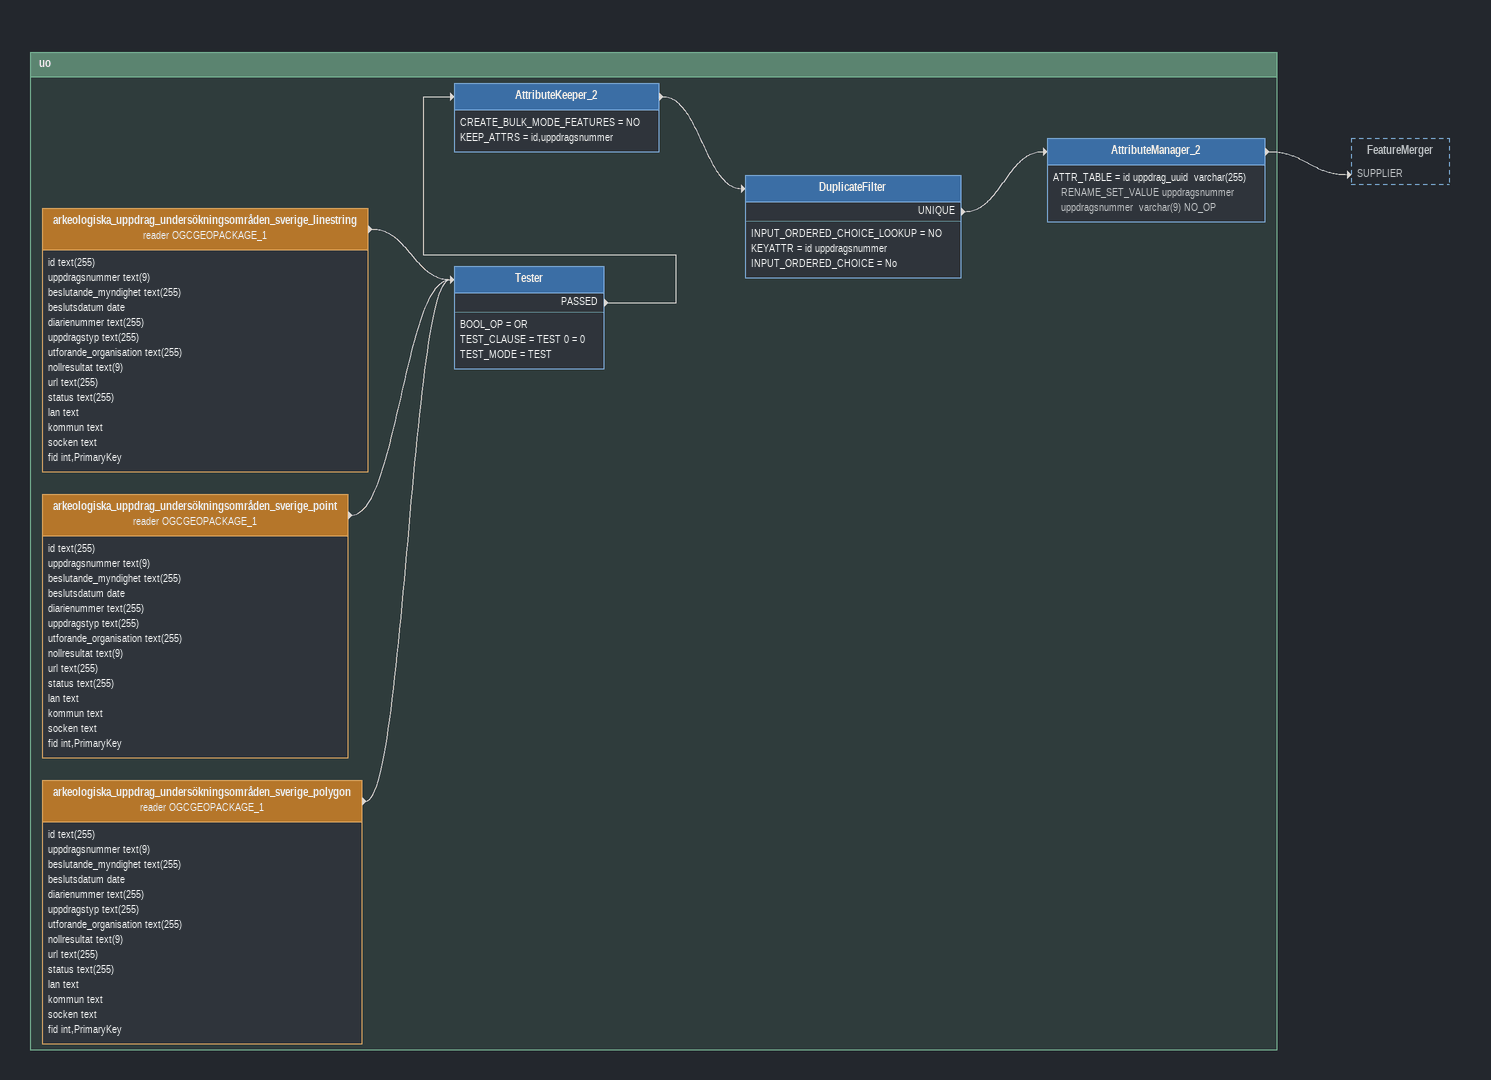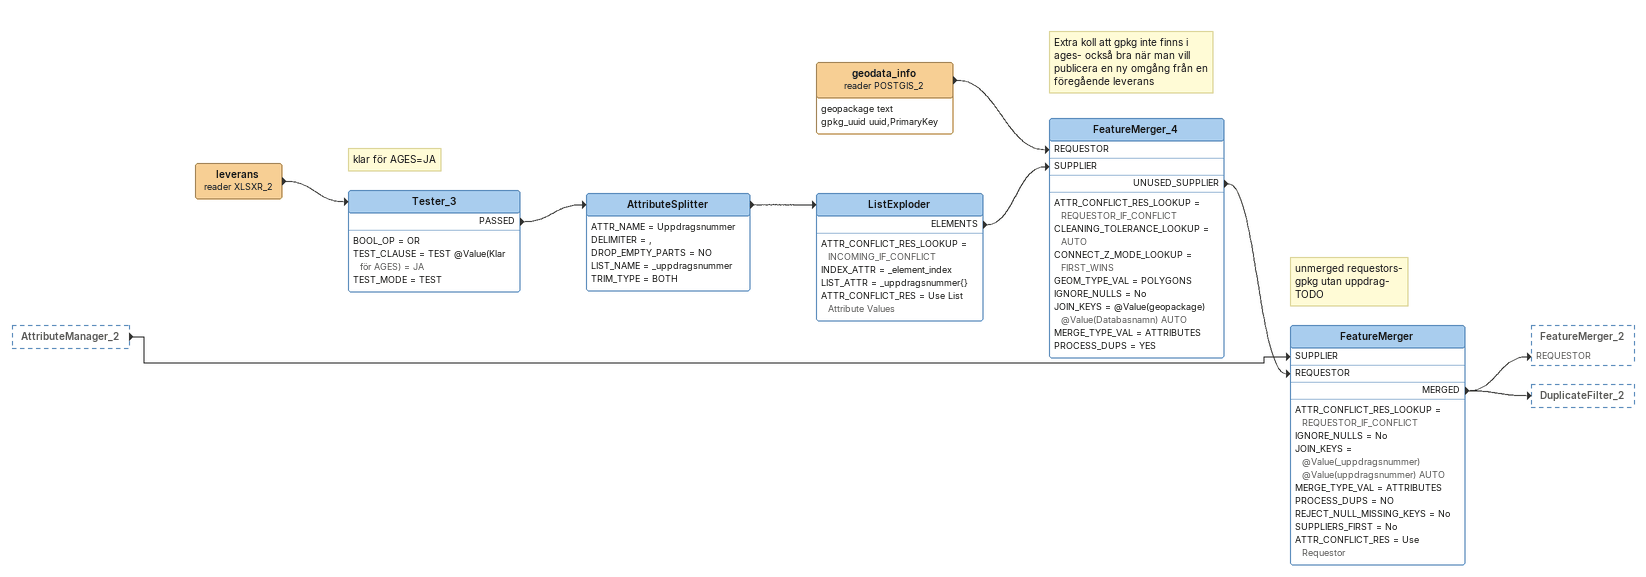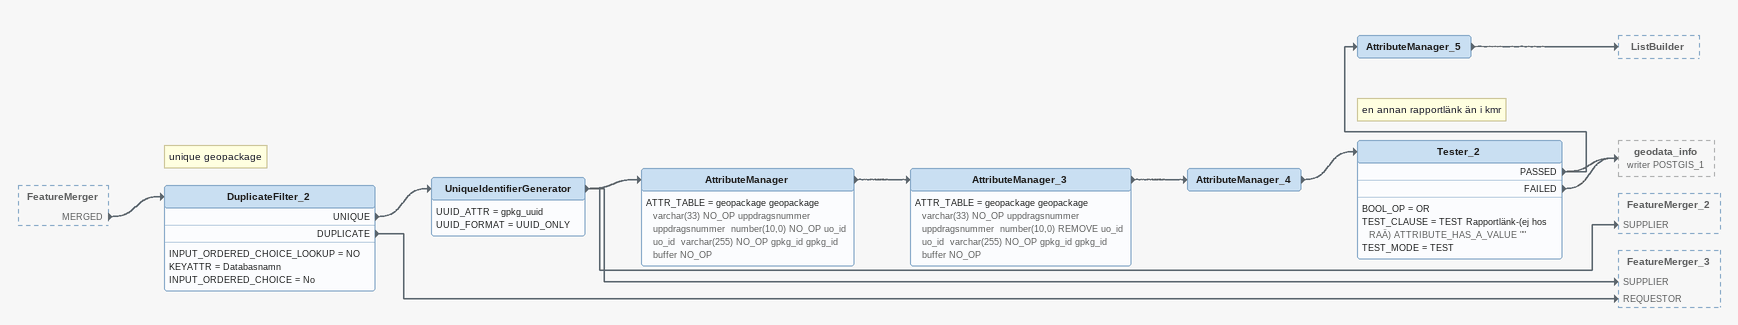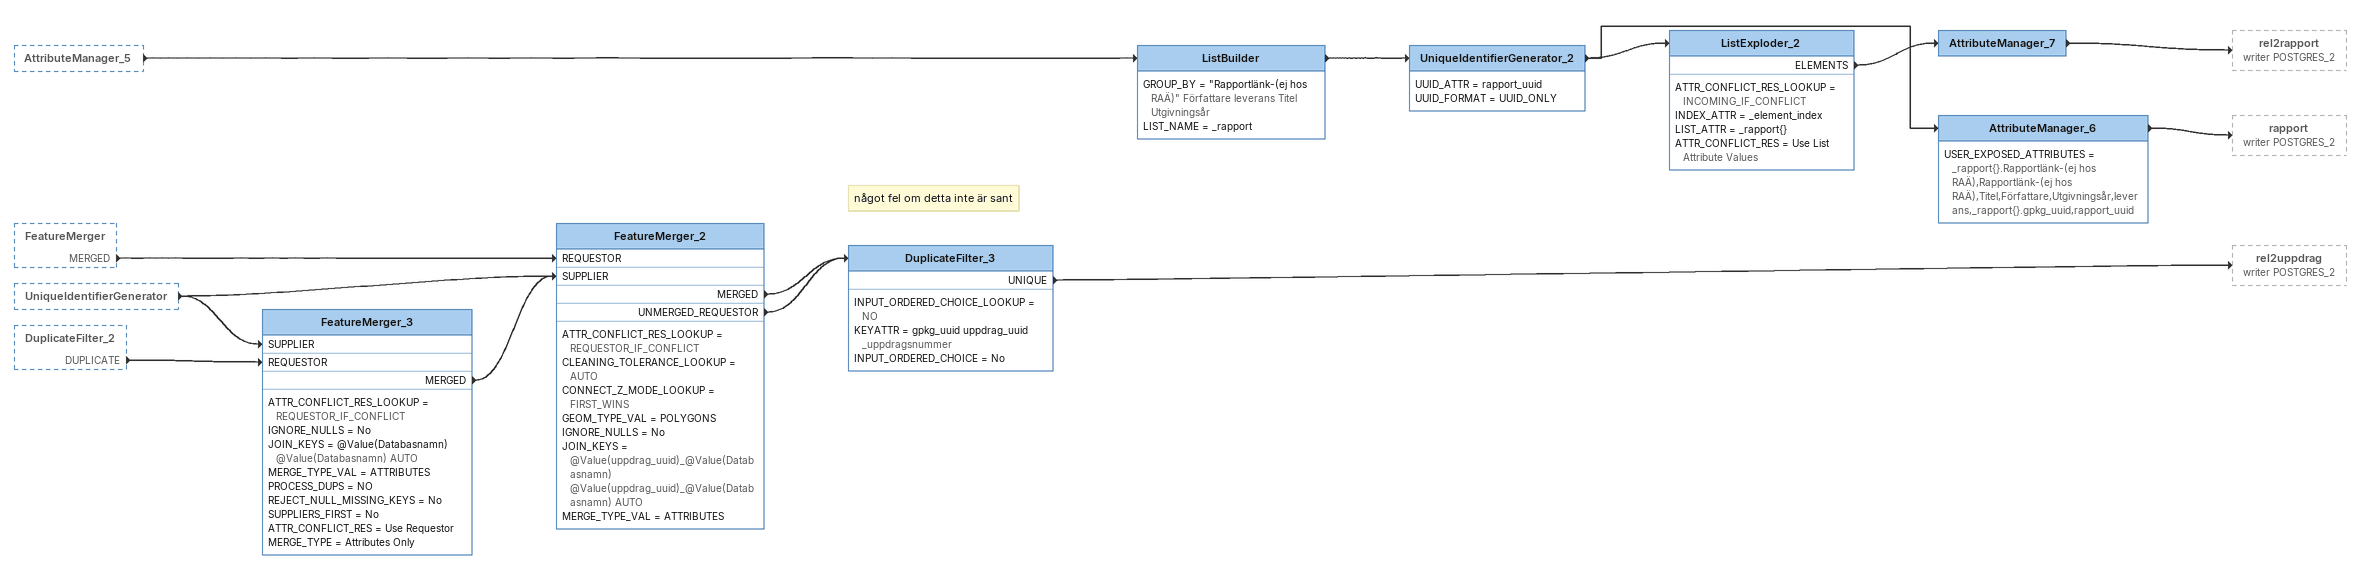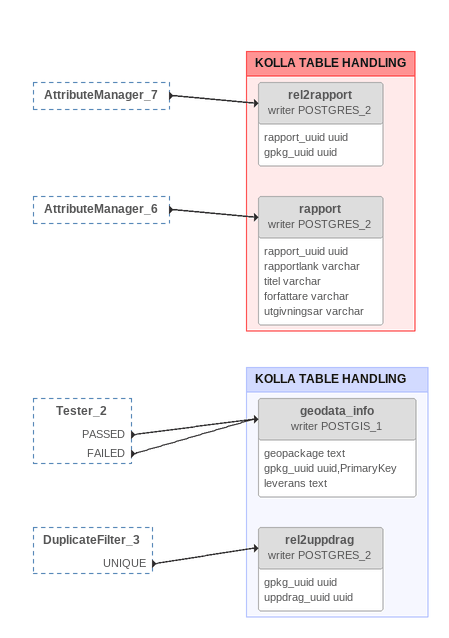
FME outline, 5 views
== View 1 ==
Bookmark: uo
arkeologiska_uppdrag_undersökningsområden_sverige_linestring (reader OGCGEOPACKAGE_1)
    attributes: id text(255), uppdragsnummer text(9), beslutande_myndighet text(255), beslutsdatum date, diarienummer text(255), uppdragstyp text(255), utforande_organisation text(255), nollresultat text(9), url text(255), status text(255), lan text, kommun text, socken text, fid int,PrimaryKey
    -> Tester
arkeologiska_uppdrag_undersökningsområden_sverige_point (reader OGCGEOPACKAGE_1)
    attributes: id text(255), uppdragsnummer text(9), beslutande_myndighet text(255), beslutsdatum date, diarienummer text(255), uppdragstyp text(255), utforande_organisation text(255), nollresultat text(9), url text(255), status text(255), lan text, kommun text, socken text, fid int,PrimaryKey
    -> Tester
arkeologiska_uppdrag_undersökningsområden_sverige_polygon (reader OGCGEOPACKAGE_1)
    attributes: id text(255), uppdragsnummer text(9), beslutande_myndighet text(255), beslutsdatum date, diarienummer text(255), uppdragstyp text(255), utforande_organisation text(255), nollresultat text(9), url text(255), status text(255), lan text, kommun text, socken text, fid int,PrimaryKey
    -> Tester
Tester
    BOOL_OP = OR
    TEST_CLAUSE = TEST 0 = 0
    TEST_MODE = TEST
    PASSED -> AttributeKeeper_2
AttributeKeeper_2
    CREATE_BULK_MODE_FEATURES = NO
    KEEP_ATTRS = id,uppdragsnummer
    -> DuplicateFilter
DuplicateFilter
    INPUT_ORDERED_CHOICE_LOOKUP = NO
    KEYATTR = id uppdragsnummer
    INPUT_ORDERED_CHOICE = No
    UNIQUE -> AttributeManager_2
AttributeManager_2
    ATTR_TABLE = id uppdrag_uuid  varchar(255) RENAME_SET_VALUE uppdragsnummer uppdragsnummer  varchar(9) NO_OP
    -> FeatureMerger [SUPPLIER]

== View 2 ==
AttributeManager_2 [outside]
    -> FeatureMerger [SUPPLIER]
leverans (reader XLSXR_2)
    -> Tester_3
Note: klar för AGES=JA
Tester_3
    BOOL_OP = OR
    TEST_CLAUSE = TEST @Value(Klar för AGES) = JA
    TEST_MODE = TEST
    PASSED -> AttributeSplitter
AttributeSplitter
    ATTR_NAME = Uppdragsnummer
    DELIMITER = ,
    DROP_EMPTY_PARTS = NO
    LIST_NAME = _uppdragsnummer
    TRIM_TYPE = BOTH
    -> ListExploder
ListExploder
    ATTR_CONFLICT_RES_LOOKUP = INCOMING_IF_CONFLICT
    INDEX_ATTR = _element_index
    LIST_ATTR = _uppdragsnummer{}
    ATTR_CONFLICT_RES = Use List Attribute Values
    ELEMENTS -> FeatureMerger_4 [SUPPLIER]
geodata_info (reader POSTGIS_2)
    attributes: geopackage text, gpkg_uuid uuid,PrimaryKey
    -> FeatureMerger_4 [REQUESTOR]
Note: Extra koll att gpkg inte finns i ages- också bra när man vill publicera en ny omgång från en föregående leverans
FeatureMerger_4
    ATTR_CONFLICT_RES_LOOKUP = REQUESTOR_IF_CONFLICT
    CLEANING_TOLERANCE_LOOKUP = AUTO
    CONNECT_Z_MODE_LOOKUP = FIRST_WINS
    GEOM_TYPE_VAL = POLYGONS
    IGNORE_NULLS = No
    JOIN_KEYS = @Value(geopackage) @Value(Databasnamn) AUTO
    MERGE_TYPE_VAL = ATTRIBUTES
    PROCESS_DUPS = YES
    UNUSED_SUPPLIER -> FeatureMerger [REQUESTOR]
Note: unmerged requestors- / gpkg utan uppdrag- / TODO
FeatureMerger
    ATTR_CONFLICT_RES_LOOKUP = REQUESTOR_IF_CONFLICT
    IGNORE_NULLS = No
    JOIN_KEYS = @Value(_uppdragsnummer) @Value(uppdragsnummer) AUTO
    MERGE_TYPE_VAL = ATTRIBUTES
    PROCESS_DUPS = NO
    REJECT_NULL_MISSING_KEYS = No
    SUPPLIERS_FIRST = No
    ATTR_CONFLICT_RES = Use Requestor
    MERGED -> FeatureMerger_2 [REQUESTOR]
    MERGED -> DuplicateFilter_2

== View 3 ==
FeatureMerger [outside]
    MERGED -> DuplicateFilter_2
Note: unique geopackage
DuplicateFilter_2
    INPUT_ORDERED_CHOICE_LOOKUP = NO
    KEYATTR = Databasnamn
    INPUT_ORDERED_CHOICE = No
    UNIQUE -> UniqueIdentifierGenerator
    DUPLICATE -> FeatureMerger_3 [REQUESTOR]
UniqueIdentifierGenerator
    UUID_ATTR = gpkg_uuid
    UUID_FORMAT = UUID_ONLY
    -> AttributeManager
    -> FeatureMerger_2 [SUPPLIER]
    -> FeatureMerger_3 [SUPPLIER]
AttributeManager
    ATTR_TABLE = geopackage geopackage  varchar(33) NO_OP uppdragsnummer uppdragsnummer  number(10,0) NO_OP uo_id uo_id  varchar(255) NO_OP gpkg_id gpkg_id  buffer NO_OP
    -> AttributeManager_3
AttributeManager_3
    ATTR_TABLE = geopackage geopackage  varchar(33) NO_OP uppdragsnummer uppdragsnummer  number(10,0) REMOVE uo_id uo_id  varchar(255) NO_OP gpkg_id gpkg_id  buffer NO_OP
    -> AttributeManager_4
AttributeManager_4
    -> Tester_2
Note: en annan rapportlänk än i kmr
Tester_2
    BOOL_OP = OR
    TEST_CLAUSE = TEST Rapportlänk-(ej hos RAÄ) ATTRIBUTE_HAS_A_VALUE ""
    TEST_MODE = TEST
    PASSED -> AttributeManager_5
    PASSED -> geodata_info (writer POSTGIS_1)
    FAILED -> geodata_info (writer POSTGIS_1)
AttributeManager_5
    -> ListBuilder

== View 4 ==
AttributeManager_5 [outside]
    -> ListBuilder
FeatureMerger [outside]
    MERGED -> FeatureMerger_2 [REQUESTOR]
UniqueIdentifierGenerator [outside]
    -> FeatureMerger_2 [SUPPLIER]
    -> FeatureMerger_3 [SUPPLIER]
DuplicateFilter_2 [outside]
    DUPLICATE -> FeatureMerger_3 [REQUESTOR]
ListBuilder
    GROUP_BY = "Rapportlänk-(ej hos RAÄ)" Författare leverans Titel Utgivningsår
    LIST_NAME = _rapport
    -> UniqueIdentifierGenerator_2
UniqueIdentifierGenerator_2
    UUID_ATTR = rapport_uuid
    UUID_FORMAT = UUID_ONLY
    -> ListExploder_2
    -> AttributeManager_6
ListExploder_2
    ATTR_CONFLICT_RES_LOOKUP = INCOMING_IF_CONFLICT
    INDEX_ATTR = _element_index
    LIST_ATTR = _rapport{}
    ATTR_CONFLICT_RES = Use List Attribute Values
    ELEMENTS -> AttributeManager_7
AttributeManager_7
    -> rel2rapport (writer POSTGRES_2)
AttributeManager_6
    USER_EXPOSED_ATTRIBUTES = _rapport{}.Rapportlänk-(ej hos RAÄ),Rapportlänk-(ej hos RAÄ),Titel,Författare,Utgivningsår,leverans,_rapport{}.gpkg_uuid,rapport_uuid
    -> rapport (writer POSTGRES_2)
FeatureMerger_3
    ATTR_CONFLICT_RES_LOOKUP = REQUESTOR_IF_CONFLICT
    IGNORE_NULLS = No
    JOIN_KEYS = @Value(Databasnamn) @Value(Databasnamn) AUTO
    MERGE_TYPE_VAL = ATTRIBUTES
    PROCESS_DUPS = NO
    REJECT_NULL_MISSING_KEYS = No
    SUPPLIERS_FIRST = No
    ATTR_CONFLICT_RES = Use Requestor
    MERGE_TYPE = Attributes Only
    MERGED -> FeatureMerger_2 [SUPPLIER]
FeatureMerger_2
    ATTR_CONFLICT_RES_LOOKUP = REQUESTOR_IF_CONFLICT
    CLEANING_TOLERANCE_LOOKUP = AUTO
    CONNECT_Z_MODE_LOOKUP = FIRST_WINS
    GEOM_TYPE_VAL = POLYGONS
    IGNORE_NULLS = No
    JOIN_KEYS = @Value(uppdrag_uuid)_@Value(Databasnamn) @Value(uppdrag_uuid)_@Value(Databasnamn) AUTO
    MERGE_TYPE_VAL = ATTRIBUTES
    MERGED -> DuplicateFilter_3
    UNMERGED_REQUESTOR -> DuplicateFilter_3
Note: något fel om detta inte är sant
DuplicateFilter_3
    INPUT_ORDERED_CHOICE_LOOKUP = NO
    KEYATTR = gpkg_uuid uppdrag_uuid _uppdragsnummer
    INPUT_ORDERED_CHOICE = No
    UNIQUE -> rel2uppdrag (writer POSTGRES_2)

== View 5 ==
AttributeManager_7 [outside]
    -> rel2rapport (writer POSTGRES_2)
AttributeManager_6 [outside]
    -> rapport (writer POSTGRES_2)
Tester_2 [outside]
    PASSED -> geodata_info (writer POSTGIS_1)
    FAILED -> geodata_info (writer POSTGIS_1)
DuplicateFilter_3 [outside]
    UNIQUE -> rel2uppdrag (writer POSTGRES_2)

Bookmark: KOLLA TABLE HANDLING
rel2rapport (writer POSTGRES_2) [off]
    attributes: rapport_uuid uuid, gpkg_uuid uuid
rapport (writer POSTGRES_2) [off]
    attributes: rapport_uuid uuid, rapportlank varchar, titel varchar, forfattare varchar, utgivningsar varchar

Bookmark: KOLLA TABLE HANDLING
geodata_info (writer POSTGIS_1) [off]
    attributes: geopackage text, gpkg_uuid uuid,PrimaryKey, leverans text
rel2uppdrag (writer POSTGRES_2) [off]
    attributes: gpkg_uuid uuid, uppdrag_uuid uuid
